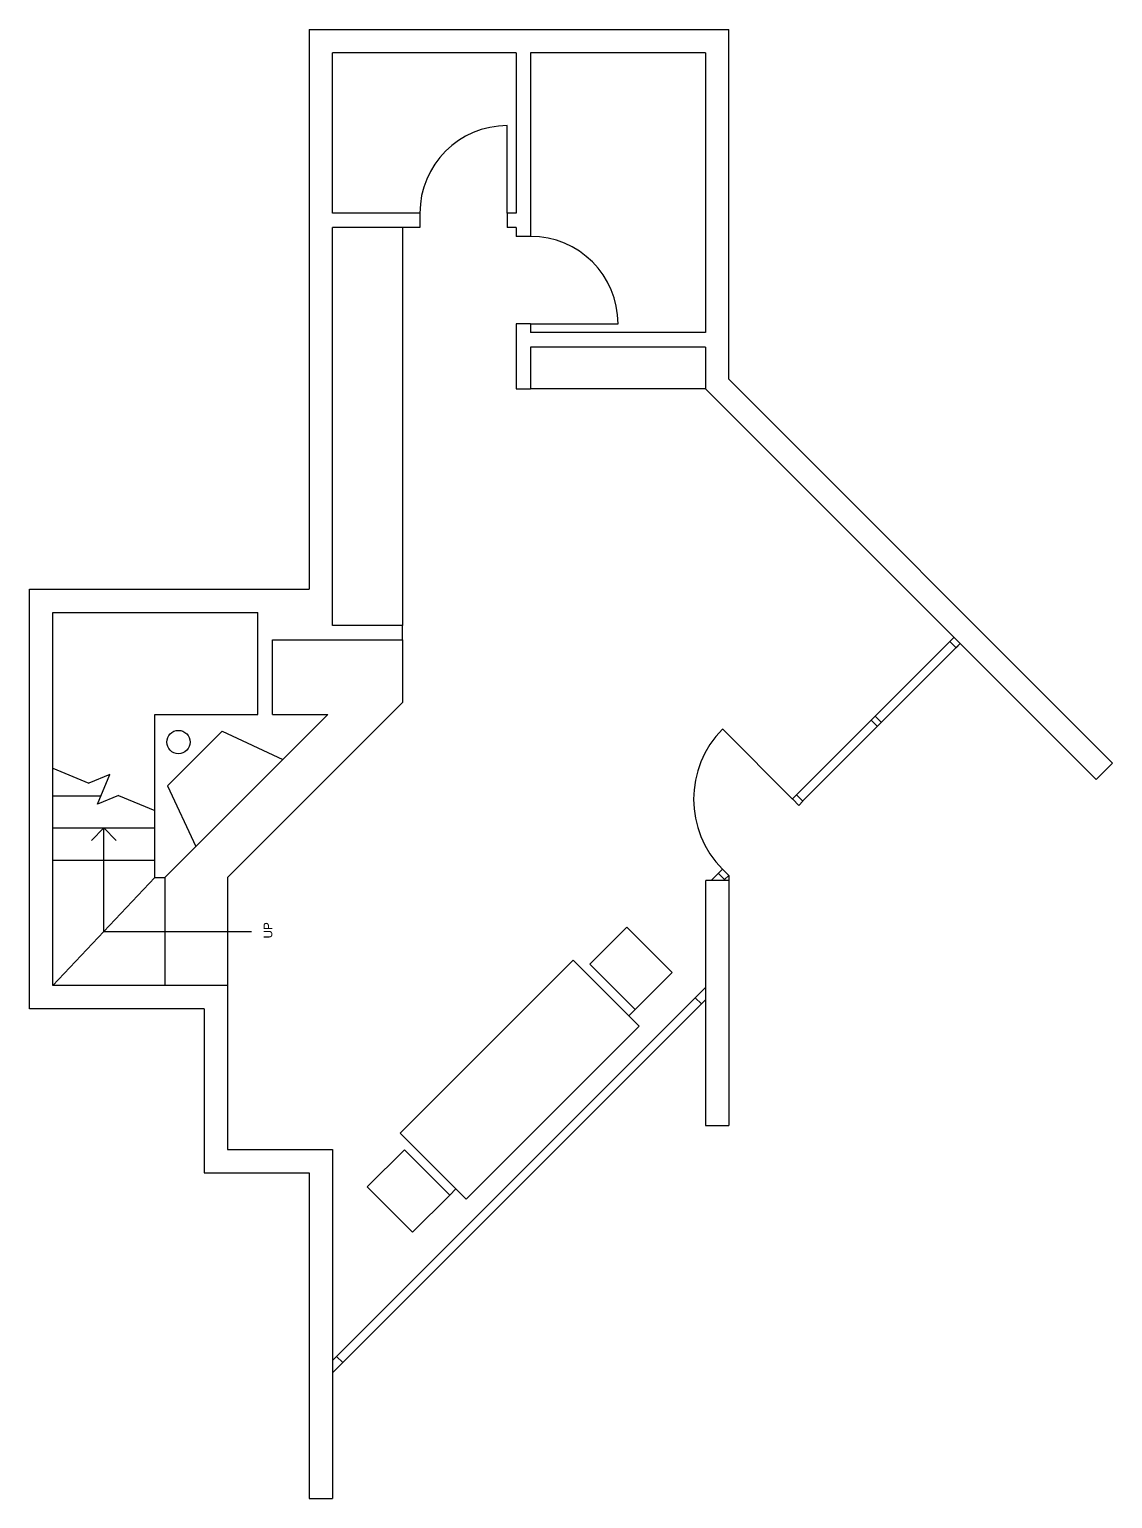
# Model space of a CAD drawing. Header units: inches. Extents: x -16498 to -561, y 141 to 7454.
# Drawn here: x -15775 to -15403, y 141 to 645 of the extents above; entities that cross this region are included whole.
import ezdxf

# ---------------------------------------------------------------- set-up
doc = ezdxf.new("R2010")
doc.units = ezdxf.units.IN
doc.header["$LTSCALE"] = 0.5
doc.header["$MEASUREMENT"] = 0
for name, color, linetype in [('A-doors', 254, 'Continuous'), ('A-furniture', 33, 'Continuous'), ('A-glazing', 252, 'Continuous'), ('A-millwork', 252, 'Continuous'), ('A-stairs', 252, 'Continuous'), ('A-text', 254, 'Continuous'), ('A-walls', 7, 'Continuous')]:
    doc.layers.add(name, color=color, linetype=linetype)

msp = doc.modelspace()

# ---------------------------------------------------------------- linework, layer by layer
at = {"layer": 'A-doors'}
for p, q in [((-15610.96, 581.74), (-15610.96, 611.74)), ((-15602.96, 543.74), (-15572.96, 543.74)), ((-15513.08, 380.72), (-15537.12, 404.76))]:
    msp.add_line(p, q, dxfattribs=at)
for centre, radius, start, end in [((-15610.96, 581.74), 30, 90, 180), ((-15602.96, 543.74), 30, 0, 90), ((-15513.04, 380.67), 34, 135, 225)]:
    msp.add_arc(centre, radius, start, end, dxfattribs=at)
at = {"layer": 'A-furniture'}
msp.add_lwpolyline([(-15554.37, 321.24), (-15569.92, 336.8), (-15582.65, 324.07), (-15567.09, 308.52), (-15554.37, 321.24), (-15567.09, 308.52), (-15569.21, 306.39), (-15565.68, 302.86), (-15588.31, 325.49), (-15647.7, 266.09), (-15625.08, 243.46), (-15565.68, 302.86), (-15625.08, 243.46), (-15628.61, 247), (-15630.73, 244.88), (-15646.29, 260.43), (-15659.02, 247.7), (-15643.46, 232.15), (-15630.73, 244.88)], dxfattribs=at)
at = {"layer": 'A-glazing'}
for p, q in [((-15513.14, 380.77), (-15457.72, 436.19)), ((-15509.62, 379.97), (-15455.56, 434.03)), ((-15459.09, 434.73), (-15456.97, 432.61)), ((-15457.68, 436.15), (-15455.56, 434.03)), ((-15456.97, 432.61), (-15455.56, 434.03)), ((-15484.72, 409.19), (-15482.56, 407.02)), ((-15486.14, 407.77), (-15483.97, 405.61)), ((-15513.04, 380.67), (-15510.92, 378.55)), ((-15511.63, 382.09), (-15509.51, 379.97)), ((-15510.92, 378.55), (-15509.51, 379.97)), ((-15537.08, 356.63), (-15540.97, 352.74)), ((-15538.5, 355.22), (-15536.38, 353.1)), ((-15537.08, 356.63), (-15534.96, 354.51)), ((-15536.38, 353.1), (-15534.96, 354.51)), ((-15534.96, 354.51), (-15534.96, 352.74)), ((-15542.96, 316.09), (-15670.96, 188.09)), ((-15544.38, 310.43), (-15546.5, 312.55)), ((-15542.96, 311.84), (-15670.96, 183.84)), ((-15669.55, 189.5), (-15667.43, 187.38))]:
    msp.add_line(p, q, dxfattribs=at)
at = {"layer": 'A-millwork'}
for p, q in [((-15646.96, 576.74), (-15646.96, 440.3)), ((-15542.96, 521.43), (-15602.96, 521.43))]:
    msp.add_line(p, q, dxfattribs=at)
at = {"layer": 'A-stairs'}
for p, q in [((-15646.96, 435.3), (-15646.96, 413.83)), ((-15706.96, 353.83), (-15646.96, 413.83)), ((-15766.96, 391.29), (-15754.54, 386.14)), ((-15747.36, 389.12), (-15754.54, 386.14)), ((-15751.57, 378.96), (-15747.36, 389.12)), ((-15766.96, 381.79), (-15750.39, 381.79)), ((-15744.38, 381.93), (-15751.57, 378.96)), ((-15744.38, 381.93), (-15731.96, 376.79)), ((-15766.96, 370.79), (-15731.96, 370.79)), ((-15766.96, 359.79), (-15731.96, 359.79)), ((-15728.43, 353.83), (-15728.43, 316.74)), ((-15706.96, 353.83), (-15706.96, 316.74))]:
    msp.add_line(p, q, dxfattribs=at)
at = {"layer": 'A-text'}
for p, q in [((-15749.46, 370.79), (-15753.7, 366.55)), ((-15749.46, 370.79), (-15745.22, 366.55)), ((-15749.46, 335.29), (-15749.46, 370.79)), ((-15766.96, 316.74), (-15731.96, 353.83)), ((-15749.46, 335.29), (-15698.72, 335.29))]:
    msp.add_line(p, q, dxfattribs=at)
at = {"layer": 'A-walls'}
for p, q in [((-15678.96, 644.74), (-15678.96, 452.74)), ((-15678.96, 644.74), (-15534.96, 644.74)), ((-15534.96, 524.74), (-15534.96, 644.74)), ((-15607.96, 636.74), (-15670.96, 636.74)), ((-15670.96, 581.74), (-15670.96, 636.74)), ((-15607.96, 636.74), (-15607.96, 581.74)), ((-15602.96, 636.74), (-15602.96, 573.74)), ((-15542.96, 636.74), (-15602.96, 636.74)), ((-15542.96, 636.74), (-15542.96, 540.74)), ((-15640.96, 581.74), (-15670.96, 581.74)), ((-15640.96, 581.74), (-15640.96, 576.74)), ((-15610.96, 581.74), (-15610.96, 576.74)), ((-15607.96, 581.74), (-15610.96, 581.74)), ((-15670.96, 440.3), (-15670.96, 576.74)), ((-15640.96, 576.74), (-15670.96, 576.74)), ((-15607.96, 576.74), (-15610.96, 576.74)), ((-15607.96, 576.74), (-15607.96, 573.74)), ((-15607.96, 576.74), (-15607.96, 573.74)), ((-15602.96, 573.74), (-15607.96, 573.74)), ((-15602.96, 543.74), (-15607.96, 543.74)), ((-15607.96, 543.74), (-15607.96, 521.43)), ((-15602.96, 543.74), (-15602.96, 540.74)), ((-15602.96, 543.74), (-15602.96, 540.74)), ((-15542.96, 540.74), (-15602.96, 540.74)), ((-15602.96, 535.74), (-15602.96, 521.43)), ((-15542.96, 535.74), (-15602.96, 535.74)), ((-15542.96, 535.74), (-15542.96, 521.43)), ((-15534.96, 524.74), (-15403.25, 393.04)), ((-15607.96, 521.43), (-15602.96, 521.43)), ((-15408.91, 387.38), (-15542.96, 521.43)), ((-15774.96, 452.74), (-15678.96, 452.74)), ((-15774.96, 308.74), (-15774.96, 452.74)), ((-15766.96, 444.74), (-15696.52, 444.74)), ((-15766.96, 316.74), (-15766.96, 444.74)), ((-15696.52, 409.74), (-15696.52, 444.74)), ((-15646.96, 440.3), (-15670.96, 440.3)), ((-15646.96, 435.3), (-15646.96, 440.3)), ((-15691.52, 435.3), (-15646.96, 435.3)), ((-15691.52, 409.74), (-15691.52, 435.3)), ((-15731.96, 353.83), (-15731.96, 409.74)), ((-15731.96, 409.74), (-15696.52, 409.74)), ((-15691.52, 409.74), (-15672.52, 409.74)), ((-15672.52, 409.74), (-15687.99, 394.28)), ((-15708.79, 403.98), (-15727.52, 385.24)), ((-15708.79, 403.98), (-15687.99, 394.28)), ((-15717.96, 364.3), (-15687.99, 394.28)), ((-15403.25, 393.04), (-15408.91, 387.38)), ((-15727.52, 385.24), (-15717.82, 364.44)), ((-15717.96, 364.3), (-15728.43, 353.83)), ((-15731.96, 353.83), (-15728.43, 353.83)), ((-15542.96, 352.74), (-15542.96, 268.74)), ((-15534.96, 352.74), (-15542.85, 352.74)), ((-15534.96, 352.74), (-15534.96, 268.74)), ((-15706.96, 316.74), (-15766.96, 316.74)), ((-15706.96, 316.74), (-15706.96, 260.55)), ((-15714.96, 308.74), (-15774.96, 308.74)), ((-15714.96, 308.74), (-15714.96, 252.55)), ((-15542.96, 268.74), (-15534.96, 268.74)), ((-15706.96, 260.55), (-15670.96, 260.55)), ((-15670.96, 260.55), (-15670.96, 140.74)), ((-15714.96, 252.55), (-15678.96, 252.55)), ((-15678.96, 252.55), (-15678.96, 140.74)), ((-15678.96, 140.74), (-15670.96, 140.74))]:
    msp.add_line(p, q, dxfattribs=at)
msp.add_circle((-15723.81, 400.27), 4, dxfattribs=at)

# ---------------------------------------------------------------- texts
at = {"layer": 'A-text'}
msp.add_text('UP', height=3, rotation=90, dxfattribs=at).set_placement((-15691.6, 332.91))

doc.saveas('drawing.dxf')
